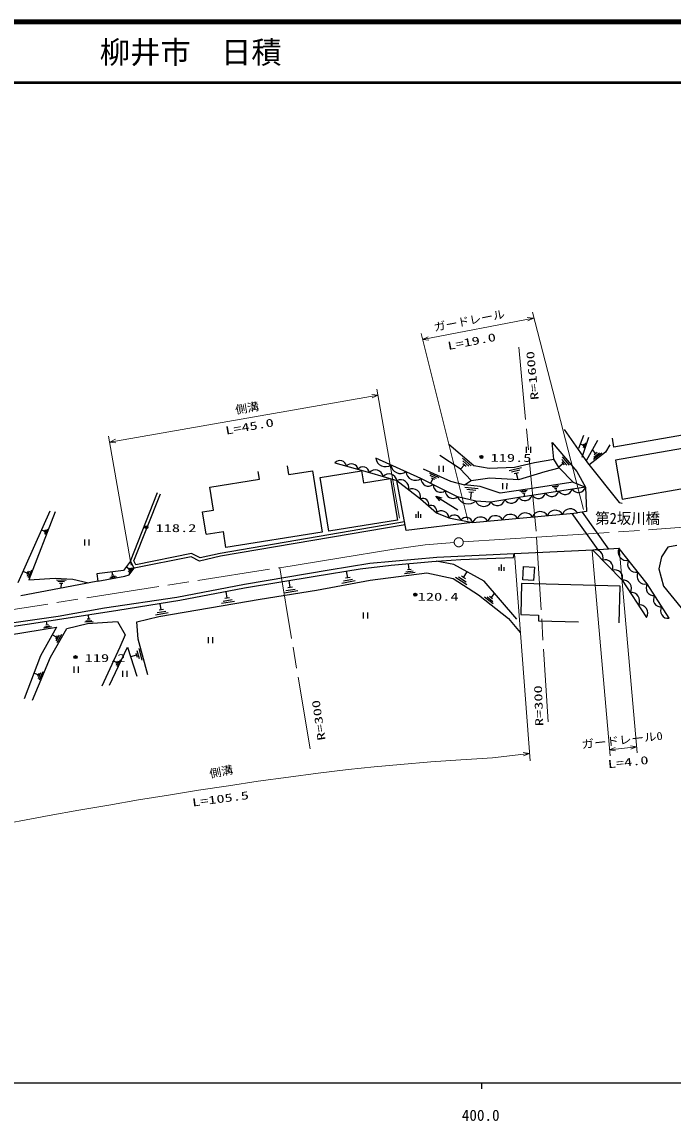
# Model space of a CAD drawing. Units: millimetres, scale not verified. Extents: x 40000 to 680000, y 20000 to 380000.
# Drawn here: x 392214 to 499546, y 198715 to 380000 of the extents above; entities that cross this region are included whole.
import ezdxf
from ezdxf.enums import TextEntityAlignment as Align

# ---------------------------------------------------------------- set-up
doc = ezdxf.new("R2010")
doc.units = ezdxf.units.MM
doc.header["$LTSCALE"] = 1000
doc.linetypes.add('CHAIN', pattern=[18.5, 12, -1.5, 3.5, -1.5])
for name, color, linetype, lineweight in [('M-BGD', 7, 'Continuous', 25), ('M-BMK', 2, 'CHAIN', 13), ('M-STR-HTXT', 7, 'Continuous', 13), ('M-TTL', 2, 'Continuous', 140), ('M-TTL-BAND', 7, 'Continuous', 25), ('M-TTL-LINE', 7, 'Continuous', 50)]:
    doc.layers.add(name, color=color, linetype=linetype, lineweight=lineweight)
doc.layers.add('M-STR-STR1', color=1, linetype='Continuous')
doc.layers.add('M-TTL-TXT', color=7, linetype='Continuous')
doc.styles.add('ＭＳ ゴシック', font='')
doc.styles.get('ＭＳ ゴシック').set_extended_font_data('MS Gothic')

# ---------------------------------------------------------------- blocks, each defined once
blk = doc.blocks.new('BUHIN1')
at = {"color": 2, "linetype": 'CHAIN', "lineweight": 13}
blk.add_circle((0, 0), 746, dxfattribs=at)
blk = doc.blocks.new('BUHIN138')
at = {"color": 7, "linetype": 'Continuous', "lineweight": 25}
for centre, radius in [((0, 0), 250), ((0, 0), 219), ((0, 0), 188), ((0, 0), 156), ((0, 0), 125), ((0, 0), 93.8), ((0, -1), 62.5), ((0, 0), 31.2)]:
    blk.add_circle(centre, radius, dxfattribs=at)
blk = doc.blocks.new('BUHIN140')
at = {"color": 7, "linetype": 'Continuous', "lineweight": 25}
for p, q in [((-385, 500), (-385, -500)), ((382, -500), (382, 500))]:
    blk.add_line(p, q, dxfattribs=at)
blk = doc.blocks.new('BUHIN143')
at = {"color": 7, "linetype": 'Continuous', "lineweight": 25}
for p, q in [((-400, 102), (-400, -498)), ((0, 500), (0, -500)), ((400, 102), (400, -498))]:
    blk.add_line(p, q, dxfattribs=at)

msp = doc.modelspace()

# ---------------------------------------------------------------- linework, layer by layer
at = {"layer": 'M-BGD'}
for p, q in [((481606, 312763), (485472, 307283)), ((504214, 312414), (489817, 309875)), ((462612, 310374), (466687, 306826)), ((479897, 307881), (479633, 310629)), ((479633, 310629), (483708, 305839)), ((484776, 311778), (483976, 309651)), ((484734, 310198), (484239, 310359)), ((484596, 308232), (485662, 311512)), ((484788, 310365), (484679, 310032)), ((484777, 309824), (484990, 310478)), ((485196, 310571), (484889, 309625)), ((487080, 310979), (485216, 307612)), ((489119, 310268), (488409, 309028)), ((489817, 309875), (489560, 311333)), ((504437, 310240), (490041, 307700)), ((464471, 306295), (461103, 308514)), ((481289, 308249), (482450, 306885)), ((488409, 309028), (485659, 306902)), ((486788, 308794), (486248, 309494)), ((487795, 308875), (486457, 307840)), ((486492, 308226), (487416, 308941)), ((487024, 308976), (486553, 308612)), ((436209, 305350), (435982, 306766)), ((443815, 307284), (449488, 305684)), ((457998, 304704), (450553, 308077)), ((465172, 306958), (464523, 306213)), ((464864, 308045), (466290, 306803)), ((465859, 306757), (464874, 307615)), ((464921, 307177), (465422, 306740)), ((466687, 306826), (469258, 306381)), ((469258, 306381), (473425, 306555)), ((472515, 306002), (474546, 306495)), ((473425, 306555), (476705, 307351)), ((476705, 307351), (479897, 307881)), ((478477, 305843), (480783, 306462)), ((480783, 306462), (479897, 307881)), ((481424, 307188), (480711, 306581)), ((480783, 306462), (483086, 304067)), ((481220, 307428), (481628, 306948)), ((482039, 306902), (481237, 307844)), ((485472, 307283), (490647, 300732)), ((490041, 307700), (491171, 301294)), ((423184, 303264), (431371, 304575)), ((431371, 304575), (431169, 305835)), ((436209, 305350), (440110, 305975)), ((440110, 305975), (441731, 295855)), ((441360, 304849), (448200, 305955)), ((442789, 296012), (441360, 304849)), ((448200, 305955), (448521, 303969)), ((448521, 303969), (452991, 304692)), ((449488, 305684), (454008, 304352)), ((452991, 304692), (454099, 297842)), ((464024, 301686), (457998, 304704)), ((458354, 306299), (462874, 304257)), ((459397, 305555), (460938, 304858)), ((460581, 304707), (459516, 305188)), ((459940, 304703), (459576, 303897)), ((459669, 304826), (460211, 304581)), ((466242, 304344), (464471, 306295)), ((466242, 304344), (469346, 304785)), ((469346, 304785), (474133, 304516)), ((474312, 306076), (472909, 305736)), ((473334, 305499), (474048, 305672)), ((473691, 305585), (473949, 304524)), ((474133, 304516), (478477, 305843)), ((483708, 305839), (485125, 303268)), ((423792, 299468), (423184, 303264)), ((454008, 304352), (457907, 301335)), ((455554, 296104), (454008, 304352)), ((462874, 304257), (465178, 303635)), ((465178, 303635), (466242, 304344)), ((467749, 303368), (465178, 303635)), ((465244, 303295), (467421, 303069)), ((467044, 302738), (465539, 302894)), ((471028, 302302), (467749, 303368)), ((475550, 302919), (471028, 302302)), ((485125, 303268), (474131, 301590)), ((474319, 302592), (475501, 302765)), ((483086, 304067), (475550, 302919)), ((479629, 303366), (480712, 303525)), ((480570, 303318), (479822, 303208)), ((480032, 303064), (480413, 303120)), ((480223, 303092), (480306, 302526)), ((483086, 304067), (485125, 303268)), ((485125, 303268), (485299, 299278)), ((491171, 301294), (505567, 303833)), ((410115, 291069), (414570, 302369)), ((410664, 291099), (415035, 302186)), ((457907, 301335), (460565, 299028)), ((460420, 301769), (464055, 299540)), ((467038, 300974), (464024, 301686)), ((465875, 302511), (466641, 302431)), ((466258, 302471), (466140, 301333)), ((469520, 300796), (467038, 300974)), ((474131, 301590), (469520, 300796)), ((475346, 302540), (474529, 302420)), ((474759, 302263), (475174, 302323)), ((474966, 302293), (475057, 301676)), ((391580, 287523), (396859, 299380)), ((397706, 299191), (393369, 287993)), ((421985, 299179), (423792, 299468)), ((422574, 295500), (421985, 299179)), ((485299, 299278), (483792, 299013)), ((488988, 293056), (484618, 299158)), ((490647, 300732), (491183, 300612)), ((455292, 297546), (424867, 292353)), ((454099, 297842), (442789, 296012)), ((466504, 297429), (455554, 296104)), ((460565, 299028), (462604, 298229)), ((462604, 298229), (466504, 297429)), ((466504, 297429), (483792, 299013)), ((487230, 292935), (482933, 298934)), ((395937, 295995), (395452, 296183)), ((396000, 296158), (395874, 295832)), ((395960, 295618), (396209, 296260)), ((396420, 296341), (396061, 295413)), ((422574, 295500), (425410, 295954)), ((455376, 297053), (424966, 291862)), ((425834, 293308), (425410, 295954)), ((441731, 295855), (425834, 293308)), ((420160, 292329), (411000, 290460)), ((421574, 291590), (420160, 292329)), ((424867, 292353), (421574, 291590)), ((473335, 292293), (460587, 291664)), ((473233, 291693), (473340, 292293)), ((486335, 292873), (473335, 292293)), ((490646, 293171), (486335, 292873)), ((486335, 292873), (491144, 287908)), ((495303, 287303), (490646, 293171)), ((498692, 293353), (497670, 291784)), ((500184, 293666), (498692, 293353)), ((410115, 291069), (408955, 289507)), ((409895, 289744), (409404, 290130)), ((410732, 289895), (410115, 291069)), ((411000, 290460), (410664, 291099)), ((420086, 291804), (410732, 289895)), ((421506, 291062), (420086, 291804)), ((424966, 291862), (421506, 291062)), ((449585, 290670), (442846, 289581)), ((447964, 289788), (453090, 290425)), ((460587, 291664), (449585, 290670)), ((453090, 290425), (459782, 290990)), ((456068, 289660), (455948, 290588)), ((459782, 290990), (464548, 291343)), ((463418, 290538), (460508, 291044)), ((468432, 287748), (463418, 290538)), ((464548, 291343), (473233, 291693)), ((474775, 287972), (474915, 290194)), ((474915, 290194), (476696, 290081)), ((476696, 290081), (476556, 287860)), ((497670, 291784), (497198, 289821)), ((393082, 289109), (392403, 289372)), ((393170, 289338), (392993, 288881)), ((393114, 288582), (393462, 289480)), ((393757, 289594), (393254, 288295)), ((393369, 287993), (397699, 288272)), ((397699, 288272), (400617, 288082)), ((408955, 289507), (404557, 288967)), ((404557, 288967), (404737, 287762)), ((404737, 287762), (409195, 288603)), ((407778, 288486), (406703, 288283)), ((406836, 288496), (407579, 288636)), ((407363, 288772), (406985, 288700)), ((407174, 288736), (407068, 289298)), ((409195, 288603), (409858, 288783)), ((410025, 289910), (409765, 289579)), ((409789, 289304), (410299, 289953)), ((410570, 289973), (409833, 289034)), ((409858, 288783), (410732, 289895)), ((428887, 286677), (440559, 288582)), ((442846, 289581), (428914, 287223)), ((440559, 288582), (447964, 289788)), ((446294, 288381), (445537, 288238)), ((445915, 288310), (445703, 289434)), ((449606, 287946), (458959, 289147)), ((457030, 289193), (455254, 288965)), ((455492, 289300), (456720, 289457)), ((456380, 289700), (455755, 289619)), ((458959, 289147), (463324, 288216)), ((465540, 287171), (463701, 288358)), ((464187, 288483), (465458, 287663)), ((465332, 288157), (464685, 288574)), ((465008, 288366), (465629, 289327)), ((497198, 289821), (497981, 286916)), ((401604, 287162), (392025, 285361)), ((397900, 288005), (399488, 287902)), ((399223, 287650), (398126, 287722)), ((398381, 287453), (398939, 287416)), ((398660, 287435), (398606, 286604)), ((400617, 288082), (403189, 287466)), ((404737, 287762), (401604, 287162)), ((428914, 287223), (417755, 285045)), ((418212, 284620), (428887, 286677)), ((435710, 286219), (437272, 286468)), ((436828, 286764), (436033, 286637)), ((436431, 286701), (436243, 287882)), ((440781, 286280), (449606, 287946)), ((447123, 287810), (444972, 287404)), ((445239, 287829), (446725, 288110)), ((463324, 288216), (467502, 285519)), ((473815, 281521), (468432, 287748)), ((474589, 287370), (474454, 282251)), ((490836, 286943), (474589, 287370)), ((476556, 287860), (474775, 287972)), ((490677, 280894), (490836, 286943)), ((491144, 287908), (495200, 281790)), ((498909, 281637), (495303, 287303)), ((497981, 286916), (500883, 283382)), ((417755, 285045), (405827, 283323)), ((408031, 282989), (418212, 284620)), ((414764, 281931), (431491, 284800)), ((425366, 284483), (426857, 284739)), ((426430, 285017), (425671, 284887)), ((426050, 284952), (425857, 286079)), ((431491, 284800), (440781, 286280)), ((437679, 286143), (435419, 285783)), ((467502, 285519), (472422, 281615)), ((469888, 284006), (468485, 285119)), ((468891, 285182), (469860, 284412)), ((469797, 284825), (469303, 285216)), ((469550, 285021), (470132, 285754)), ((393425, 280720), (408031, 282989)), ((405827, 283323), (398178, 281962)), ((414513, 282577), (415936, 282821)), ((415528, 283087), (414804, 282962)), ((415166, 283024), (414981, 284101)), ((427250, 284432), (425093, 284062)), ((398178, 281962), (379097, 279228)), ((396350, 280525), (396240, 281192)), ((403951, 281082), (402561, 280990)), ((402762, 281238), (403722, 281302)), ((403470, 281506), (402981, 281474)), ((403012, 280783), (407975, 281113)), ((403226, 281490), (403177, 282216)), ((407975, 281113), (409210, 278924)), ((411162, 281063), (414764, 281931)), ((411350, 278210), (411162, 281063)), ((416311, 282528), (414252, 282175)), ((472422, 281615), (474371, 279292)), ((474454, 282251), (477369, 282175)), ((477369, 282175), (477344, 281245)), ((477344, 281245), (483943, 281071)), ((381677, 279019), (393425, 280720)), ((390144, 278889), (397876, 280168)), ((397876, 280168), (395257, 275462)), ((397057, 280214), (395781, 280003)), ((395944, 280250), (396826, 280396)), ((396575, 280562), (396126, 280488)), ((396921, 275223), (399588, 279977)), ((399588, 279977), (403012, 280783)), ((397901, 278521), (397175, 278928)), ((398038, 278765), (397764, 278277)), ((397852, 277919), (398390, 278879)), ((398744, 278961), (397965, 277572)), ((409210, 278924), (408353, 276880)), ((412963, 272312), (411350, 278210)), ((408353, 276880), (405353, 270462)), ((406637, 270604), (409589, 276879)), ((409589, 276879), (411156, 272075)), ((411007, 275883), (411192, 275208)), ((411584, 274968), (411222, 276294)), ((411464, 276677), (411989, 274757)), ((395257, 275462), (392589, 268378)), ((393921, 268139), (396921, 275223)), ((407785, 274347), (407221, 274612)), ((407875, 274537), (407696, 274157)), ((407781, 273894), (408133, 274641)), ((408392, 274721), (407884, 273640)), ((411100, 275546), (410097, 275271)), ((394900, 272300), (394182, 272604)), ((395002, 272541), (394798, 272058)), ((394917, 271734), (395319, 272684)), ((395640, 272797), (395058, 271422))]:
    msp.add_line(p, q, dxfattribs=at)
msp.add_lwpolyline([(461123, 301001), (460420, 301769), (461422, 301489)], dxfattribs=at)
for centre, radius, start, end in [((444638, 306581), 1082, 9.01544, 139.49241), ((446529, 306048), 1082, 9.01544, 139.49241), ((448420, 305515), 1082, 9.01544, 139.49241), ((452108, 308207), 1560, 184.77207, 306.47086), ((454589, 307083), 1560, 184.77207, 306.47086), ((450464, 304830), 1298, 8.33453, 138.81151), ((452725, 304164), 1298, 8.33453, 138.81151), ((457071, 305958), 1560, 184.77207, 306.47086), ((459234, 304664), 1237, 178.15903, 308.63599), ((454635, 303148), 1357, 347.02984, 117.5068), ((456585, 301640), 1357, 347.02984, 117.5068), ((461243, 303658), 1237, 178.15903, 308.63599), ((481749, 303271), 1225, 213.43551, 343.91248), ((483948, 303607), 1225, 213.43551, 343.91248), ((458306, 300452), 969, 343.80969, 114.28666), ((463252, 302652), 1237, 178.15903, 308.63599), ((465783, 302399), 1898, 202.06994, 311.37414), ((468320, 301457), 1370, 200.63846, 331.11543), ((470581, 301526), 1288, 214.54337, 345.02035), ((472886, 301923), 1288, 214.54337, 345.02035), ((475153, 302265), 1225, 213.43551, 343.91248), ((477352, 302601), 1225, 213.43551, 343.91248), ((479550, 302936), 1225, 213.43551, 343.91248), ((459635, 299299), 969, 343.80969, 114.28666), ((461400, 298159), 1206, 3.35345, 133.83042), ((477670, 297878), 1366, 29.99797, 160.47494), ((480140, 298104), 1366, 29.99797, 160.47494), ((482609, 298330), 1366, 29.99797, 160.47494), ((463486, 297579), 1096, 13.16395, 143.64092), ((465436, 297179), 1096, 13.16395, 143.64092), ((467791, 296972), 1366, 29.99797, 160.47494), ((470261, 297199), 1366, 29.99797, 160.47494), ((472730, 297425), 1366, 29.99797, 160.47494), ((475200, 297651), 1366, 29.99797, 160.47494), ((486755, 291676), 1269, 338.84267, 109.31964), ((491873, 292551), 1375, 153.20426, 283.68125), ((488358, 290021), 1269, 338.84267, 109.31964), ((493426, 290595), 1375, 153.20426, 283.68125), ((489961, 288366), 1269, 338.84267, 109.31964), ((494978, 288639), 1375, 153.20426, 283.68125), ((491349, 286576), 1347, 328.30562, 98.7826), ((496340, 286636), 1233, 147.22806, 277.70504), ((492701, 284537), 1347, 328.30562, 98.7826), ((497542, 284747), 1233, 147.22806, 277.70504), ((494053, 282498), 1347, 328.30562, 98.7826), ((498743, 282859), 1233, 147.22806, 277.70504)]:
    msp.add_arc(centre, radius, start, end, dxfattribs=at)
at = {"layer": 'M-BMK'}
for p, q in [((474107, 326357), (477063, 295018)), ((496154, 296258), (515405, 297704)), ((477063, 295018), (496154, 296258)), ((453195, 292999), (458673, 293778)), ((458673, 293778), (463471, 294124)), ((464967, 294230), (471820, 294709)), ((471820, 294709), (477063, 295018)), ((477063, 295018), (479021, 263246)), ((444429, 291560), (453195, 292999)), ((434712, 289980), (444429, 291560)), ((366360, 279277), (434712, 289980)), ((439730, 260086), (434712, 289980))]:
    msp.add_line(p, q, dxfattribs=at)
at = {"layer": 'M-STR-HTXT'}
for p, q in [((476374, 332137), (484784, 299581)), ((458235, 327620), (476563, 331155)), ((465717, 297820), (458045, 328602)), ((450738, 319427), (454458, 298144)), ((406670, 310708), (450910, 318442)), ((410218, 290410), (406498, 311693)), ((473439, 292298), (475974, 258143)), ((486208, 292739), (489166, 258942)), ((493650, 259437), (490692, 293234)), ((475887, 259317), (469787, 258648)), ((489056, 259935), (493540, 260431))]:
    msp.add_line(p, q, dxfattribs=at)
for points in [[(475527, 331248), (476563, 331155), (475635, 330686)], [(459271, 327527), (458235, 327620), (459163, 328089)], [(449875, 318553), (450910, 318442), (449974, 317989)], [(407704, 310597), (406670, 310708), (407606, 311161)], [(474862, 259494), (475887, 259317), (474924, 258925)], [(490082, 259759), (489056, 259935), (490019, 260328)], [(492514, 260607), (493540, 260431), (492577, 260038)], [(386858, 247302), (391765, 248202), (396683, 249097), (401593, 249978), (406516, 250841), (411434, 251677), (416367, 252486), (421295, 253267), (426238, 254021), (431175, 254749), (436126, 255448), (441053, 256101), (445997, 256695), (450301, 257150), (454621, 257546), (459593, 257944), (464579, 258300), (467183, 258476), (469787, 258648)]]:
    msp.add_lwpolyline(points, dxfattribs=at)
at = {"layer": 'M-TTL'}
msp.add_line((680000, 380000), (40000, 380000), dxfattribs=at)
at = {"layer": 'M-TTL-BAND'}
for p, q in [((40000, 205000), (579000, 205000)), ((468000, 205000), (468000, 204000))]:
    msp.add_line(p, q, dxfattribs=at)
at = {"layer": 'M-TTL-LINE'}
msp.add_line((40000, 370000), (680000, 370000), dxfattribs=at)

# ---------------------------------------------------------------- block references
at = {"layer": 'M-BGD', "rotation": 359.96256}
for name, p in [('BUHIN138', (467964, 308254)), ('BUHIN140', (475746, 309416)), ('BUHIN140', (461319, 306296)), ('BUHIN140', (471795, 303431)), ('BUHIN143', (457524, 298728)), ('BUHIN138', (412734, 296665)), ('BUHIN140', (402907, 294120)), ('BUHIN143', (471242, 289993)), ('BUHIN138', (457058, 285546)), ('BUHIN140', (448839, 282114)), ('BUHIN140', (423308, 278049)), ('BUHIN138', (401038, 275232)), ('BUHIN140', (401124, 273164)), ('BUHIN140', (409152, 272479))]:
    msp.add_blockref(name, p, dxfattribs=at)
at = {"layer": 'M-BMK', "rotation": 359.96256}
msp.add_blockref('BUHIN1', (464219, 294177), dxfattribs=at)

# ---------------------------------------------------------------- texts
at = {"layer": 'M-BGD', "style": 'ＭＳ ゴシック', "width": 1.5}
for s, p in [('119.5', (469463, 307053)), ('118.2', (414233, 295464)), ('120.4', (457457, 284146)), ('119.2', (402538, 274031))]:
    msp.add_text(s, height=1320, rotation=359.963, dxfattribs=at).set_placement(p, align=Align.BOTTOM_LEFT)
at = {"layer": 'M-BMK', "style": 'ＭＳ ゴシック', "width": 1.5}
for s, rotation, p in [('R=1600', 95.563, (477805, 317760)), ('R=300', 92.063, (478566, 263890)), ('R=300', 98.663, (442671, 261652))]:
    msp.add_text(s, height=1320, rotation=rotation, dxfattribs=at).set_placement(p, align=Align.BOTTOM_LEFT)
at = {"layer": 'M-STR-HTXT', "style": 'ＭＳ ゴシック'}
for s, rotation, width, p in [('ガードレール', 10.963, 1.1, (460323, 328575)), ('L=19.0', 10.963, 1.5, (462591, 325501)), ('側溝', 9.963, 1.1, (427566, 314925)), ('L=45.0', 9.963, 1.5, (425929, 311537)), ('ガードレール0', 6.263, 1.15, (484580, 259758)), ('側溝', 11.263, 1.1, (423321, 254917)), ('L=4.0', 6.263, 1.5, (488913, 256504)), ('L=105.5', 7.663, 1.5, (420403, 250192))]:
    msp.add_text(s, height=1320, rotation=rotation, dxfattribs=dict(at, width=width)).set_placement(p, align=Align.BOTTOM_LEFT)
at = {"layer": 'M-STR-STR1', "style": 'ＭＳ ゴシック', "width": 0.95}
msp.add_text('第2坂川橋', height=1833, rotation=359.963, dxfattribs=at).set_placement((486719, 296665), align=Align.BOTTOM_LEFT)
at = {"layer": 'M-TTL-BAND', "style": 'ＭＳ ゴシック'}
msp.add_text('400.0', height=1833, dxfattribs=at).set_placement((467844, 198195), align=Align.BOTTOM_CENTER)
at = {"layer": 'M-TTL-TXT', "style": 'ＭＳ ゴシック'}
msp.add_text('柳井市\u3000日積', height=3666, dxfattribs=at).set_placement((405024, 375000), align=Align.MIDDLE_LEFT)

doc.saveas('drawing.dxf')
